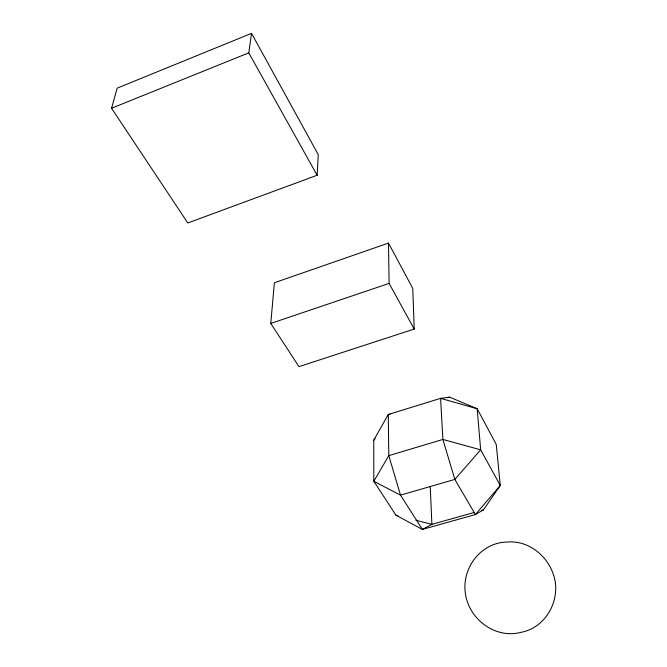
<?xml version="1.0" encoding="UTF-8"?>
<svg xmlns="http://www.w3.org/2000/svg" width="667" height="667" viewBox="0 0 667 667"><rect width="100%" height="100%" fill="white"/><g stroke="black" fill="none" stroke-linecap="round" stroke-linejoin="round"><path stroke-width="1" d="M317.133 175.263L318.267 154.652L251.534 33.35L117.167 88.161L111.547 108.246L187.802 222.97L317.133 175.263L248.783 52.86L251.534 33.35M270.769 323.445L274.379 282.741L388.494 243.088L412.748 288.386L414.224 329.056L298.974 366.642L270.769 323.445L389.103 283.408L388.494 243.088M373.762 440.153L388.269 414.499L440.587 398.357L449.625 397.157L477.163 408.746L496.248 444.397L500.267 485.451L483.433 509.871L475.388 514.557L422.378 529.415L395.956 515.199L373.812 481.274L373.762 440.153L375.154 438.636M111.547 108.246L248.783 52.86M447.665 397.765L449.625 397.157M474.512 512.373L431.899 524.345L422.378 529.415L400.508 495.139L388.803 455.628L388.269 414.499L390.178 414.199M481.449 510.43L483.433 509.871M395.956 515.199L397.957 515.708M415.925 520.277L431.899 524.345L430.223 486.418M389.103 283.408L414.224 329.056M555.453 583.216C557.912 605.436 543.505 628.139 520.91 632.366C494.639 639.303 467.617 618.159 465.174 591.746C462.364 567.292 481.241 542.671 506.545 542.096C530.999 539.62 552.276 559.705 555.453 583.216M388.803 455.628L373.812 481.274L400.508 495.139L454.836 479.415L480.665 449.816L477.163 408.746L440.587 398.357L442.88 439.445L454.836 479.415L475.388 514.557L500.267 485.451L480.665 449.816L442.88 439.445L388.803 455.628"/></g></svg>
